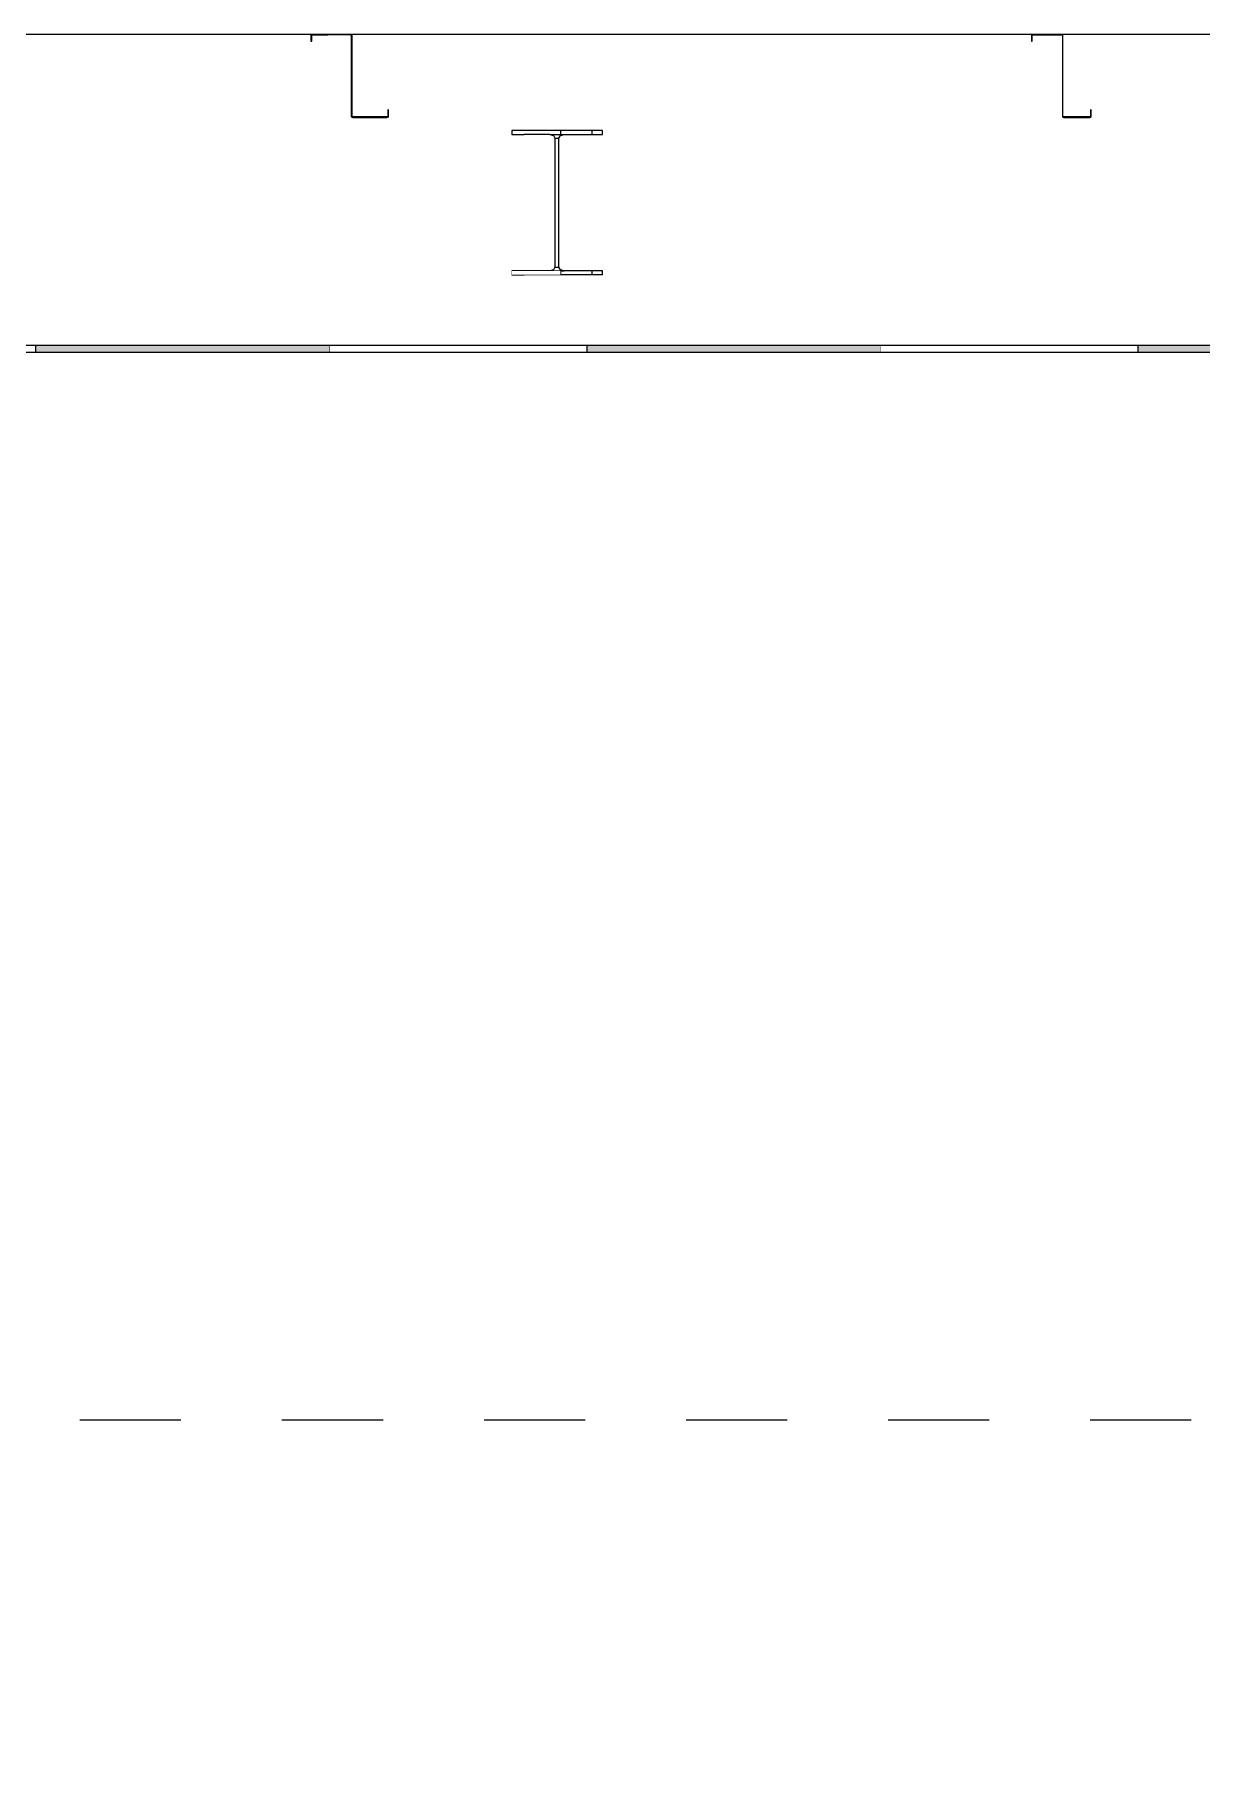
# Model space of a CAD drawing. Header units: millimetres. Extents: x -46169 to 153589, y -86316 to 18123.
# Drawn here: x 136842 to 140102, y -75782 to -70952 of the extents above; entities that cross this region are included whole.
import ezdxf

# ---------------------------------------------------------------- set-up
doc = ezdxf.new("R2010")
doc.units = ezdxf.units.MM
doc.header["$MEASUREMENT"] = 0
doc.linetypes.add('Dashed', pattern=[2822.222233, 1411.111116, -1411.111116])
doc.linetypes.add('Wipeout_Contour', pattern=[1000, 0, -1000])
doc.layers.add('0_Pen_No__105', color=7, linetype='Continuous', lineweight=15, true_color=0xa6a6a6)
doc.layers.add('New_A-20-M_Ceiling_Pen_No__107', color=7, linetype='Continuous', lineweight=15, true_color=0xa6a6a6)
for name, color, linetype in [('A-25-M_Wall_Int', 7, 'Continuous'), ('New_A-20-M_Ceiling', 7, 'Continuous'), ('New_A-25-M_Wall_Int', 7, 'Continuous')]:
    doc.layers.add(name, color=color, linetype=linetype)
for name, color, linetype, lineweight in [('New_A-20-M_Ceiling_Pen_No__1', 7, 'Continuous', 13), ('New_A-20-M_Ceiling_Pen_No__89', 8, 'Continuous', 20), ('New_A-25-M_Wall_Int_Pen_No__87', 8, 'Continuous', 20)]:
    doc.layers.add(name, color=color, linetype=linetype, lineweight=lineweight)

# ---------------------------------------------------------------- blocks, each defined once
blk = doc.blocks.new('Section Elem_53_2', base_point=(96051.2, -82919.8))
at = {"color": 254, "linetype": 'Wipeout_Contour', "lineweight": 0, "ltscale": 784146.538649}
blk.add_wipeout([(136842.5, -82919.8), (137114.3, -82919.8), (137114.3, -71839.8), (136845.3, -71839.8), (136842.5, -71839.8)], dxfattribs=at).dxf.layer = 'New_A-25-M_Wall_Int'
at = {"color": 254, "linetype": 'Wipeout_Contour', "lineweight": 0, "ltscale": 772403.873728}
blk.add_wipeout([(137114.3, -70951.7), (136842.5, -70951.7), (136842.5, -71819.8), (136845.3, -71819.8), (137114.3, -71819.8)], dxfattribs=at).dxf.layer = 'New_A-25-M_Wall_Int'
at = {"layer": 'New_A-25-M_Wall_Int_Pen_No__87', "linetype": 'Continuous'}
blk.add_line((136842.5, -70951.7), (136572.1, -70951.7), dxfattribs=at)
at = {"color": 254, "linetype": 'Wipeout_Contour', "lineweight": 0, "ltscale": 618823.074807}
blk.add_wipeout([(137387.4, -70951.7), (137114.3, -70951.7), (137114.3, -71819.8), (137387.4, -71819.8)], dxfattribs=at).dxf.layer = 'New_A-25-M_Wall_Int'
at = {"layer": 'New_A-25-M_Wall_Int_Pen_No__87', "linetype": 'Continuous'}
blk.add_line((137114.3, -70951.7), (136842.5, -70951.7), dxfattribs=at)
at = {"color": 254, "linetype": 'Wipeout_Contour', "lineweight": 0, "ltscale": 630539.201877}
blk.add_wipeout([(137114.3, -82919.8), (137387.4, -82919.8), (137387.4, -71839.8), (137114.3, -71839.8)], dxfattribs=at).dxf.layer = 'New_A-25-M_Wall_Int'
at = {"color": 254, "linetype": 'Wipeout_Contour', "lineweight": 0, "ltscale": 631492.107608}
blk.add_wipeout([(137387.4, -71839.8), (137387.4, -82919.8), (137661.3, -82919.8), (137661.3, -71839.8)], dxfattribs=at).dxf.layer = 'New_A-25-M_Wall_Int'
at = {"color": 254, "linetype": 'Wipeout_Contour', "lineweight": 0, "ltscale": 1703621.655569502}
blk.add_wipeout([(137615.8, -70951.7), (137387.4, -70951.7), (137387.4, -71819.8), (137661.3, -71819.8), (137661.3, -70952.3), (137619.2, -70952.3), (137617.5, -70952.7), (137616.8, -70953.8), (137616.8, -70969.8), (137614.5, -70969.8), (137614.5, -70953.8)], dxfattribs=at).dxf.layer = 'New_A-25-M_Wall_Int'
at = {"layer": 'New_A-25-M_Wall_Int_Pen_No__87', "linetype": 'Continuous'}
blk.add_line((137387.4, -70951.7), (137114.3, -70951.7), dxfattribs=at)
at = {"color": 254, "linetype": 'Wipeout_Contour', "lineweight": 0, "ltscale": 619336.878796}
blk.add_wipeout([(137616.8, -70953.8), (137614.5, -70953.8), (137614.5, -70969.8), (137616.8, -70969.8)], dxfattribs=at).dxf.layer = 'New_A-25-M_Wall_Int'
at = {"color": 254, "linetype": 'Wipeout_Contour', "lineweight": 0, "ltscale": 1083877.178396595}
blk.add_wipeout([(137614.5, -70953.8), (137616.8, -70953.8), (137617.5, -70952.7), (137619.2, -70952.3), (137649.9, -70952.3), (137650.3, -70951.7), (137615.8, -70951.7)], dxfattribs=at).dxf.layer = 'New_A-25-M_Wall_Int'
at = {"layer": 'New_A-25-M_Wall_Int_Pen_No__87', "linetype": 'Continuous'}
for p, q in [((137615.8, -70951.7), (137387.4, -70951.7)), ((137615.8, -70951.7), (137614.5, -70953.8)), ((137614.5, -70953.8), (137614.5, -70969.8)), ((137614.5, -70953.8), (137616.8, -70953.8)), ((137616.8, -70953.8), (137617.5, -70952.7)), ((137616.8, -70969.8), (137616.8, -70953.8)), ((137617.5, -70952.7), (137619.2, -70952.3)), ((137614.5, -70969.8), (137616.8, -70969.8))]:
    blk.add_line(p, q, dxfattribs=at)
at = {"color": 254, "linetype": 'Wipeout_Contour', "lineweight": 0, "ltscale": 3721942.566360663}
blk.add_wipeout([(137661.3, -71819.8), (137737.2, -71819.8), (137935.6, -71819.8), (137935.6, -70951.7), (137728, -70951.7), (137729.3, -70953.8), (137729.3, -71179.8), (137730, -71180.8), (137731.6, -71181.3), (137826.5, -71181.3), (137828.1, -71180.8), (137828.8, -71179.8), (137828.8, -71161.8), (137831, -71161.8), (137831, -71179.8), (137829.7, -71181.9), (137826.5, -71182.8), (137731.6, -71182.8), (137728.4, -71181.9), (137727.1, -71179.8), (137727.1, -70953.8), (137726.4, -70952.7), (137724.8, -70952.3), (137661.3, -70952.3)], dxfattribs=at).dxf.layer = 'New_A-25-M_Wall_Int'
at = {"color": 254, "linetype": 'Wipeout_Contour', "lineweight": 0, "ltscale": 774507.097811}
blk.add_wipeout([(137649.9, -70952.3), (137724.8, -70952.3), (137728.4, -70952.3), (137728, -70951.7), (137650.3, -70951.7)], dxfattribs=at).dxf.layer = 'New_A-25-M_Wall_Int'
at = {"color": 254, "linetype": 'Wipeout_Contour', "lineweight": 0, "ltscale": 775501.275467}
blk.add_wipeout([(137826.5, -71181.3), (137761, -71181.3), (137761.4, -71181.9), (137829.7, -71181.9), (137830.1, -71181.3)], dxfattribs=at).dxf.layer = 'New_A-25-M_Wall_Int'
at = {"color": 254, "linetype": 'Wipeout_Contour', "lineweight": 0, "ltscale": 787793.974247}
blk.add_wipeout([(137661.3, -82919.8), (137935.6, -82919.8), (137935.6, -71839.8), (137737.2, -71839.8), (137661.3, -71839.8)], dxfattribs=at).dxf.layer = 'New_A-25-M_Wall_Int'
at = {"layer": 'New_A-25-M_Wall_Int_Pen_No__87', "linetype": 'Continuous'}
for p, q in [((137650.3, -70951.7), (137615.8, -70951.7)), ((137619.2, -70952.3), (137661.3, -70952.3)), ((137649.9, -70952.3), (137650.3, -70951.7)), ((137659.6, -70951.7), (137650.3, -70951.7))]:
    blk.add_line(p, q, dxfattribs=at)
at = {"color": 254, "linetype": 'Wipeout_Contour', "lineweight": 0, "ltscale": 619720.290915}
blk.add_wipeout([(137726.4, -70952.7), (137727.1, -70953.8), (137729.3, -70953.8), (137728.7, -70952.7)], dxfattribs=at).dxf.layer = 'New_A-25-M_Wall_Int'
at = {"color": 254, "linetype": 'Wipeout_Contour', "lineweight": 0, "ltscale": 2021850.69982368}
blk.add_wipeout([(138210, -70951.7), (137935.6, -70951.7), (137935.6, -71819.8), (138089.8, -71819.8), (138210, -71819.8), (138210, -71622.4), (138175.4, -71622.4), (138175.4, -71611.5), (138210, -71611.5), (138210, -71230.7), (138175.4, -71230.7), (138175.4, -71219.8), (138210, -71219.8)], dxfattribs=at).dxf.layer = 'New_A-25-M_Wall_Int'
at = {"color": 254, "linetype": 'Wipeout_Contour', "lineweight": 0, "ltscale": 620381.027451}
blk.add_wipeout([(137829.7, -71181.9), (137761.4, -71181.9), (137764.6, -71182.8), (137826.5, -71182.8)], dxfattribs=at).dxf.layer = 'New_A-25-M_Wall_Int'
at = {"layer": 'New_A-25-M_Wall_Int_Pen_No__87', "linetype": 'Continuous'}
for p, q in [((138175.4, -71219.8), (138175.4, -71230.7)), ((138175.4, -71611.5), (138175.4, -71622.4))]:
    blk.add_line(p, q, dxfattribs=at)
at = {"color": 254, "linetype": 'Wipeout_Contour', "lineweight": 0, "ltscale": 619715.771278}
blk.add_wipeout([(137728.4, -70952.3), (137724.8, -70952.3), (137726.4, -70952.7), (137728.7, -70952.7)], dxfattribs=at).dxf.layer = 'New_A-25-M_Wall_Int'
at = {"color": 254, "linetype": 'Wipeout_Contour', "lineweight": 0, "ltscale": 620206.727729}
blk.add_wipeout([(137728.4, -71181.9), (137731.6, -71182.8), (137764.6, -71182.8), (137761.4, -71181.9)], dxfattribs=at).dxf.layer = 'New_A-25-M_Wall_Int'
at = {"color": 254, "linetype": 'Wipeout_Contour', "lineweight": 0, "ltscale": 620496.330653}
blk.add_wipeout([(137828.1, -71180.8), (137826.5, -71181.3), (137830.1, -71181.3), (137830.3, -71180.8)], dxfattribs=at).dxf.layer = 'New_A-25-M_Wall_Int'
at = {"color": 254, "linetype": 'Wipeout_Contour', "lineweight": 0, "ltscale": 1245008.057127952}
blk.add_wipeout([(138295.9, -71240.9), (138291.6, -71233.6), (138281.3, -71230.7), (138210, -71230.7), (138210, -71611.5), (138281.3, -71611.5), (138291.6, -71608.5), (138295.9, -71601.3)], dxfattribs=at).dxf.layer = 'New_A-25-M_Wall_Int'
at = {"color": 254, "linetype": 'Wipeout_Contour', "lineweight": 0, "ltscale": 789063.370084}
blk.add_wipeout([(137935.6, -82919.8), (138210, -82919.8), (138210, -71839.8), (138089.8, -71839.8), (137935.6, -71839.8)], dxfattribs=at).dxf.layer = 'New_A-25-M_Wall_Int'
at = {"color": 254, "linetype": 'Wipeout_Contour', "lineweight": 0, "ltscale": 2490922.22819334}
blk.add_wipeout([(138428.7, -71622.4), (138210, -71622.4), (138210, -71819.8), (138484, -71819.8), (138484, -70951.7), (138210, -70951.7), (138210, -71219.8), (138428.7, -71219.8), (138428.7, -71230.7), (138321.6, -71230.7), (138311.2, -71233.6), (138307, -71240.9), (138307, -71601.3), (138311.2, -71608.5), (138321.6, -71611.5), (138428.7, -71611.5)], dxfattribs=at).dxf.layer = 'New_A-25-M_Wall_Int'
at = {"color": 254, "linetype": 'Wipeout_Contour', "lineweight": 0, "ltscale": 1085308.217840858}
blk.add_wipeout([(137727.1, -71179.8), (137728.4, -71181.9), (137761.4, -71181.9), (137761, -71181.3), (137731.6, -71181.3), (137730, -71180.8), (137729.3, -71179.8)], dxfattribs=at).dxf.layer = 'New_A-25-M_Wall_Int'
at = {"color": 254, "linetype": 'Wipeout_Contour', "lineweight": 0, "ltscale": 620498.09815}
blk.add_wipeout([(137828.8, -71179.8), (137828.1, -71180.8), (137830.3, -71180.8), (137831, -71179.8)], dxfattribs=at).dxf.layer = 'New_A-25-M_Wall_Int'
at = {"layer": 'New_A-25-M_Wall_Int_Pen_No__87', "linetype": 'Continuous'}
for p, q in [((138210, -70951.7), (137935.6, -70951.7)), ((137761.4, -71181.9), (137761, -71181.3)), ((137764.6, -71182.8), (137761.4, -71181.9)), ((138210, -71219.8), (138175.4, -71219.8)), ((138175.4, -71230.7), (138210, -71230.7)), ((138210, -71611.5), (138175.4, -71611.5)), ((138175.4, -71622.4), (138210, -71622.4))]:
    blk.add_line(p, q, dxfattribs=at)
at = {"color": 254, "linetype": 'Wipeout_Contour', "lineweight": 0, "ltscale": 619929.703066}
blk.add_wipeout([(137727.1, -71179.8), (137729.3, -71179.8), (137729.3, -70953.8), (137727.1, -70953.8)], dxfattribs=at).dxf.layer = 'New_A-25-M_Wall_Int'
at = {"color": 254, "linetype": 'Wipeout_Contour', "lineweight": 0, "ltscale": 620481.783763}
blk.add_wipeout([(137828.8, -71161.8), (137828.8, -71179.8), (137831, -71179.8), (137831, -71161.8)], dxfattribs=at).dxf.layer = 'New_A-25-M_Wall_Int'
at = {"color": 254, "linetype": 'Wipeout_Contour', "lineweight": 0, "ltscale": 622449.575698}
blk.add_wipeout([(138399.3, -71219.8), (138311.2, -71219.8), (138311.2, -71230.7), (138399.3, -71230.7)], dxfattribs=at).dxf.layer = 'New_A-25-M_Wall_Int'
at = {"color": 254, "linetype": 'Wipeout_Contour', "lineweight": 0, "ltscale": 623168.27136}
blk.add_wipeout([(138399.3, -71611.5), (138311.2, -71611.5), (138311.2, -71622.4), (138399.3, -71622.4)], dxfattribs=at).dxf.layer = 'New_A-25-M_Wall_Int'
at = {"color": 254, "linetype": 'Wipeout_Contour', "lineweight": 0, "ltscale": 634361.548136}
blk.add_wipeout([(138210, -71839.8), (138210, -82919.8), (138484, -82919.8), (138484, -71839.8)], dxfattribs=at).dxf.layer = 'New_A-25-M_Wall_Int'
at = {"layer": 'New_A-25-M_Wall_Int_Pen_No__87', "linetype": 'Continuous'}
for p, q in [((137728, -70951.7), (137659.6, -70951.7)), ((137724.8, -70952.3), (137661.3, -70952.3)), ((137724.8, -70952.3), (137726.4, -70952.7)), ((137724.8, -70952.3), (137728.4, -70952.3)), ((137726.4, -70952.7), (137727.1, -70953.8)), ((137727.1, -70953.8), (137727.1, -71179.8)), ((137727.1, -70953.8), (137729.3, -70953.8)), ((137935.6, -70951.7), (137728, -70951.7)), ((137729.3, -70953.8), (137728, -70951.7)), ((137729.3, -71179.8), (137729.3, -70953.8)), ((137727.1, -71179.8), (137728.4, -71181.9)), ((137727.1, -71179.8), (137729.3, -71179.8)), ((137728.4, -71181.9), (137731.6, -71182.8)), ((137730, -71180.8), (137729.3, -71179.8)), ((137731.6, -71181.3), (137730, -71180.8)), ((137826.5, -71181.3), (137731.6, -71181.3)), ((137731.6, -71182.8), (137826.5, -71182.8)), ((137828.1, -71180.8), (137826.5, -71181.3)), ((137826.5, -71181.3), (137830.1, -71181.3)), ((137826.5, -71182.8), (137829.7, -71181.9)), ((137828.8, -71179.8), (137828.1, -71180.8)), ((137828.8, -71161.8), (137828.8, -71179.8)), ((137831, -71161.8), (137828.8, -71161.8)), ((137828.8, -71179.8), (137831, -71179.8)), ((137829.7, -71181.9), (137831, -71179.8)), ((137831, -71179.8), (137831, -71161.8))]:
    blk.add_line(p, q, dxfattribs=at)
at = {"color": 254, "linetype": 'Wipeout_Contour', "lineweight": 0, "ltscale": 777835.585934}
blk.add_wipeout([(138286.8, -71232.2), (138291.6, -71233.6), (138311.2, -71233.6), (138321.6, -71230.7), (138292.2, -71230.7)], dxfattribs=at).dxf.layer = 'New_A-25-M_Wall_Int'
at = {"color": 254, "linetype": 'Wipeout_Contour', "lineweight": 0, "ltscale": 622658.479505}
blk.add_wipeout([(138428.7, -71219.8), (138399.3, -71219.8), (138399.3, -71230.7), (138428.7, -71230.7)], dxfattribs=at).dxf.layer = 'New_A-25-M_Wall_Int'
at = {"color": 254, "linetype": 'Wipeout_Contour', "lineweight": 0, "ltscale": 623376.934279}
blk.add_wipeout([(138428.7, -71611.5), (138399.3, -71611.5), (138399.3, -71622.4), (138428.7, -71622.4)], dxfattribs=at).dxf.layer = 'New_A-25-M_Wall_Int'
at = {"color": 254, "linetype": 'Wipeout_Contour', "lineweight": 0, "ltscale": 635317.293004}
blk.add_wipeout([(138484, -82919.8), (138757.5, -82919.8), (138757.5, -71839.8), (138484, -71839.8)], dxfattribs=at).dxf.layer = 'New_A-25-M_Wall_Int'
at = {"layer": 'New_A-25-M_Wall_Int_Pen_No__87', "linetype": 'Continuous'}
for p, q in [((138399.3, -71219.8), (138399.3, -71230.7)), ((138428.7, -71230.7), (138428.7, -71219.8)), ((138399.3, -71611.5), (138399.3, -71622.4)), ((138428.7, -71622.4), (138428.7, -71611.5))]:
    blk.add_line(p, q, dxfattribs=at)
at = {"color": 254, "linetype": 'Wipeout_Contour', "lineweight": 0, "ltscale": 623689.516231}
blk.add_wipeout([(138757.5, -70951.7), (138484, -70951.7), (138484, -71819.8), (138757.5, -71819.8)], dxfattribs=at).dxf.layer = 'New_A-25-M_Wall_Int'
at = {"color": 254, "linetype": 'Wipeout_Contour', "lineweight": 0, "ltscale": 622280.118873}
blk.add_wipeout([(138311.2, -71233.6), (138291.6, -71233.6), (138295.9, -71240.9), (138307, -71240.9)], dxfattribs=at).dxf.layer = 'New_A-25-M_Wall_Int'
at = {"layer": 'New_A-25-M_Wall_Int_Pen_No__87', "linetype": 'Continuous'}
blk.add_line((138484, -70951.7), (138210, -70951.7), dxfattribs=at)
at = {"color": 254, "linetype": 'Wipeout_Contour', "lineweight": 0, "ltscale": 622617.459747}
blk.add_wipeout([(138307, -71240.9), (138295.9, -71240.9), (138295.9, -71601.3), (138307, -71601.3)], dxfattribs=at).dxf.layer = 'New_A-25-M_Wall_Int'
at = {"color": 254, "linetype": 'Wipeout_Contour', "lineweight": 0, "ltscale": 636270.511091}
blk.add_wipeout([(138757.5, -82919.8), (139029.8, -82919.8), (139029.8, -71839.8), (138757.5, -71839.8)], dxfattribs=at).dxf.layer = 'New_A-25-M_Wall_Int'
at = {"layer": 'New_A-25-M_Wall_Int_Pen_No__87', "linetype": 'Continuous'}
blk.add_line((138321.6, -71230.7), (138428.7, -71230.7), dxfattribs=at)
at = {"color": 254, "linetype": 'Wipeout_Contour', "lineweight": 0, "ltscale": 624660.200635}
blk.add_wipeout([(139029.8, -70951.7), (138757.5, -70951.7), (138757.5, -71819.8), (139029.8, -71819.8)], dxfattribs=at).dxf.layer = 'New_A-25-M_Wall_Int'
at = {"color": 254, "linetype": 'Wipeout_Contour', "lineweight": 0, "ltscale": 466662.358293}
blk.add_wipeout([(138292.2, -71230.7), (138281.3, -71230.7), (138286.8, -71232.2)], dxfattribs=at).dxf.layer = 'New_A-25-M_Wall_Int'
at = {"color": 254, "linetype": 'Wipeout_Contour', "lineweight": 0, "ltscale": 622954.82586}
blk.add_wipeout([(138295.9, -71601.3), (138291.6, -71608.5), (138311.2, -71608.5), (138307, -71601.3)], dxfattribs=at).dxf.layer = 'New_A-25-M_Wall_Int'
at = {"layer": 'New_A-25-M_Wall_Int_Pen_No__87', "linetype": 'Continuous'}
for p, q in [((138757.5, -70951.7), (138484, -70951.7)), ((138428.7, -71219.8), (138210, -71219.8)), ((138281.3, -71230.7), (138210, -71230.7)), ((138281.3, -71230.7), (138291.6, -71233.6)), ((138281.3, -71230.7), (138292.2, -71230.7)), ((138292.2, -71230.7), (138286.8, -71232.2)), ((138291.6, -71233.6), (138295.9, -71240.9)), ((138292.2, -71230.7), (138321.6, -71230.7)), ((138295.9, -71240.9), (138307, -71240.9)), ((138307, -71240.9), (138311.2, -71233.6)), ((138311.2, -71219.8), (138311.2, -71230.7)), ((138311.2, -71233.6), (138321.6, -71230.7))]:
    blk.add_line(p, q, dxfattribs=at)
at = {"color": 254, "linetype": 'Wipeout_Contour', "lineweight": 0, "ltscale": 782330.599015}
blk.add_wipeout([(139029.8, -71819.8), (139276.7, -71819.8), (139300.8, -71819.8), (139300.8, -70951.7), (139029.8, -70951.7)], dxfattribs=at).dxf.layer = 'New_A-25-M_Wall_Int'
at = {"color": 254, "linetype": 'Wipeout_Contour', "lineweight": 0, "ltscale": 778702.276226}
blk.add_wipeout([(138286.8, -71609.9), (138292.2, -71611.5), (138321.6, -71611.5), (138311.2, -71608.5), (138291.6, -71608.5)], dxfattribs=at).dxf.layer = 'New_A-25-M_Wall_Int'
at = {"layer": 'New_A-25-M_Wall_Int_Pen_No__87', "linetype": 'Continuous'}
for p, q in [((139029.8, -70951.7), (138757.5, -70951.7)), ((138428.7, -71611.5), (138321.6, -71611.5))]:
    blk.add_line(p, q, dxfattribs=at)
at = {"color": 254, "linetype": 'Wipeout_Contour', "lineweight": 0, "ltscale": 467185.600412}
blk.add_wipeout([(138286.8, -71609.9), (138281.3, -71611.5), (138292.2, -71611.5)], dxfattribs=at).dxf.layer = 'New_A-25-M_Wall_Int'
at = {"color": 254, "linetype": 'Wipeout_Contour', "lineweight": 0, "ltscale": 793932.274221}
blk.add_wipeout([(139276.7, -71839.8), (139029.8, -71839.8), (139029.8, -82919.8), (139300.8, -82919.8), (139300.8, -71839.8)], dxfattribs=at).dxf.layer = 'New_A-25-M_Wall_Int'
at = {"layer": 'New_A-25-M_Wall_Int_Pen_No__87', "linetype": 'Continuous'}
for p, q in [((138295.9, -71240.9), (138295.9, -71601.3)), ((138307, -71601.3), (138307, -71240.9)), ((138281.3, -71611.5), (138210, -71611.5)), ((138428.7, -71622.4), (138210, -71622.4)), ((138291.6, -71608.5), (138281.3, -71611.5)), ((138281.3, -71611.5), (138292.2, -71611.5)), ((138286.8, -71609.9), (138292.2, -71611.5)), ((138295.9, -71601.3), (138291.6, -71608.5)), ((138292.2, -71611.5), (138321.6, -71611.5)), ((138295.9, -71601.3), (138307, -71601.3)), ((138311.2, -71608.5), (138307, -71601.3)), ((138321.6, -71611.5), (138311.2, -71608.5)), ((138311.2, -71611.5), (138311.2, -71622.4))]:
    blk.add_line(p, q, dxfattribs=at)
at = {"color": 254, "linetype": 'Wipeout_Contour', "lineweight": 0, "ltscale": 795096.679478}
blk.add_wipeout([(139300.8, -82919.8), (139570, -82919.8), (139570, -71839.8), (139524.3, -71839.8), (139300.8, -71839.8)], dxfattribs=at).dxf.layer = 'New_A-25-M_Wall_Int'
at = {"color": 254, "linetype": 'Wipeout_Contour', "lineweight": 0, "ltscale": 783512.215922}
blk.add_wipeout([(139570, -70951.7), (139300.8, -70951.7), (139300.8, -71819.8), (139524.3, -71819.8), (139570, -71819.8)], dxfattribs=at).dxf.layer = 'New_A-25-M_Wall_Int'
at = {"layer": 'New_A-25-M_Wall_Int_Pen_No__87', "linetype": 'Continuous'}
blk.add_line((139300.8, -70951.7), (139029.8, -70951.7), dxfattribs=at)
at = {"color": 254, "linetype": 'Wipeout_Contour', "lineweight": 0, "ltscale": 4860183.895476279}
blk.add_wipeout([(139570, -71819.8), (139629.3, -71819.8), (139837.1, -71819.8), (139837.1, -70951.7), (139714, -70951.7), (139715, -70953.8), (139715, -71179.8), (139715.6, -71180.8), (139716.8, -71181.3), (139790.5, -71181.3), (139791.7, -71180.8), (139792.2, -71179.8), (139792.2, -71161.8), (139794, -71161.8), (139794, -71179.8), (139793, -71181.9), (139790.5, -71182.8), (139716.8, -71182.8), (139714.3, -71181.9), (139713.3, -71179.8), (139713.3, -70953.8), (139712.8, -70952.7), (139711.5, -70952.3), (139630.8, -70952.3), (139629.6, -70952.7), (139629.1, -70953.8), (139629.1, -70969.8), (139627.3, -70969.8), (139627.3, -70953.8), (139628.3, -70951.7), (139570, -70951.7)], dxfattribs=at).dxf.layer = 'New_A-25-M_Wall_Int'
at = {"layer": 'New_A-25-M_Wall_Int_Pen_No__87', "linetype": 'Continuous'}
blk.add_line((139570, -70951.7), (139300.8, -70951.7), dxfattribs=at)
at = {"color": 254, "linetype": 'Wipeout_Contour', "lineweight": 0, "ltscale": 626502.71256}
blk.add_wipeout([(139627.3, -70969.8), (139629.1, -70969.8), (139629.1, -70953.8), (139627.3, -70953.8)], dxfattribs=at).dxf.layer = 'New_A-25-M_Wall_Int'
at = {"color": 254, "linetype": 'Wipeout_Contour', "lineweight": 0, "ltscale": 783380.761852}
blk.add_wipeout([(139654.4, -70952.3), (139711.5, -70952.3), (139714.3, -70952.3), (139714, -70951.7), (139654.7, -70951.7)], dxfattribs=at).dxf.layer = 'New_A-25-M_Wall_Int'
at = {"color": 254, "linetype": 'Wipeout_Contour', "lineweight": 0, "ltscale": 784264.84503}
blk.add_wipeout([(139740.4, -71181.3), (139740.7, -71181.9), (139793, -71181.9), (139793.3, -71181.3), (139790.5, -71181.3)], dxfattribs=at).dxf.layer = 'New_A-25-M_Wall_Int'
at = {"color": 254, "linetype": 'Wipeout_Contour', "lineweight": 0, "ltscale": 796128.538372}
blk.add_wipeout([(139570, -82919.8), (139837.1, -82919.8), (139837.1, -71839.8), (139629.3, -71839.8), (139570, -71839.8)], dxfattribs=at).dxf.layer = 'New_A-25-M_Wall_Int'
at = {"color": 254, "linetype": 'Wipeout_Contour', "lineweight": 0, "ltscale": 1096402.16824359}
blk.add_wipeout([(139628.3, -70951.7), (139627.3, -70953.8), (139629.1, -70953.8), (139629.6, -70952.7), (139630.8, -70952.3), (139654.4, -70952.3), (139654.7, -70951.7)], dxfattribs=at).dxf.layer = 'New_A-25-M_Wall_Int'
at = {"color": 254, "linetype": 'Wipeout_Contour', "lineweight": 0, "ltscale": 627396.975139}
blk.add_wipeout([(139793, -71181.9), (139740.7, -71181.9), (139743.1, -71182.8), (139790.5, -71182.8)], dxfattribs=at).dxf.layer = 'New_A-25-M_Wall_Int'
at = {"color": 254, "linetype": 'Wipeout_Contour', "lineweight": 0, "ltscale": 640032.305349}
blk.add_wipeout([(139837.1, -82919.8), (140101.7, -82919.8), (140101.7, -71839.8), (139837.1, -71839.8)], dxfattribs=at).dxf.layer = 'New_A-25-M_Wall_Int'
at = {"layer": 'New_A-25-M_Wall_Int_Pen_No__87', "linetype": 'Continuous'}
for p, q in [((139628.3, -70951.7), (139570, -70951.7)), ((139628.3, -70951.7), (139627.3, -70953.8)), ((139627.3, -70953.8), (139627.3, -70969.8)), ((139627.3, -70953.8), (139629.1, -70953.8)), ((139654.7, -70951.7), (139628.3, -70951.7)), ((139629.1, -70953.8), (139629.6, -70952.7)), ((139629.1, -70969.8), (139629.1, -70953.8)), ((139629.6, -70952.7), (139630.8, -70952.3)), ((139654.4, -70952.3), (139654.7, -70951.7)), ((139627.3, -70969.8), (139629.1, -70969.8))]:
    blk.add_line(p, q, dxfattribs=at)
at = {"color": 254, "linetype": 'Wipeout_Contour', "lineweight": 0, "ltscale": 628490.414554}
blk.add_wipeout([(140101.7, -70951.7), (139837.1, -70951.7), (139837.1, -71819.8), (140101.7, -71819.8)], dxfattribs=at).dxf.layer = 'New_A-25-M_Wall_Int'
at = {"color": 254, "linetype": 'Wipeout_Contour', "lineweight": 0, "ltscale": 627261.224263}
blk.add_wipeout([(139714.3, -71181.9), (139716.8, -71182.8), (139743.1, -71182.8), (139740.7, -71181.9)], dxfattribs=at).dxf.layer = 'New_A-25-M_Wall_Int'
at = {"color": 254, "linetype": 'Wipeout_Contour', "lineweight": 0, "ltscale": 627484.977277}
blk.add_wipeout([(139790.5, -71181.3), (139793.3, -71181.3), (139793.5, -71180.8), (139791.7, -71180.8)], dxfattribs=at).dxf.layer = 'New_A-25-M_Wall_Int'
at = {"layer": 'New_A-25-M_Wall_Int_Pen_No__87', "linetype": 'Continuous'}
for p, q in [((140101.7, -70951.7), (139837.1, -70951.7)), ((140363.4, -70951.7), (140101.7, -70951.7))]:
    blk.add_line(p, q, dxfattribs=at)
at = {"color": 254, "linetype": 'Wipeout_Contour', "lineweight": 0, "ltscale": 1097663.859238197}
blk.add_wipeout([(139715, -71179.8), (139713.3, -71179.8), (139714.3, -71181.9), (139740.7, -71181.9), (139740.4, -71181.3), (139716.8, -71181.3), (139715.6, -71180.8)], dxfattribs=at).dxf.layer = 'New_A-25-M_Wall_Int'
at = {"color": 254, "linetype": 'Wipeout_Contour', "lineweight": 0, "ltscale": 627486.132762}
blk.add_wipeout([(139791.7, -71180.8), (139793.5, -71180.8), (139794, -71179.8), (139792.2, -71179.8)], dxfattribs=at).dxf.layer = 'New_A-25-M_Wall_Int'
at = {"layer": 'New_A-25-M_Wall_Int_Pen_No__87', "linetype": 'Continuous'}
for p, q in [((139740.7, -71181.9), (139740.4, -71181.3)), ((139743.1, -71182.8), (139740.7, -71181.9))]:
    blk.add_line(p, q, dxfattribs=at)
at = {"color": 254, "linetype": 'Wipeout_Contour', "lineweight": 0, "ltscale": 626999.73987}
blk.add_wipeout([(139713.3, -70953.8), (139713.3, -71179.8), (139715, -71179.8), (139715, -70953.8)], dxfattribs=at).dxf.layer = 'New_A-25-M_Wall_Int'
at = {"color": 254, "linetype": 'Wipeout_Contour', "lineweight": 0, "ltscale": 627469.753047}
blk.add_wipeout([(139792.2, -71179.8), (139794, -71179.8), (139794, -71161.8), (139792.2, -71161.8)], dxfattribs=at).dxf.layer = 'New_A-25-M_Wall_Int'
at = {"layer": 'New_A-25-M_Wall_Int_Pen_No__87', "linetype": 'Continuous'}
for p, q in [((139713.3, -71179.8), (139714.3, -71181.9)), ((139713.3, -71179.8), (139715, -71179.8)), ((139714.3, -71181.9), (139716.8, -71182.8)), ((139715.6, -71180.8), (139715, -71179.8)), ((139716.8, -71181.3), (139715.6, -71180.8)), ((139790.5, -71181.3), (139716.8, -71181.3)), ((139716.8, -71182.8), (139790.5, -71182.8)), ((139791.7, -71180.8), (139790.5, -71181.3)), ((139790.5, -71181.3), (139793.3, -71181.3)), ((139790.5, -71182.8), (139793, -71181.9)), ((139792.2, -71179.8), (139791.7, -71180.8)), ((139792.2, -71161.8), (139792.2, -71179.8)), ((139794, -71161.8), (139792.2, -71161.8)), ((139792.2, -71179.8), (139794, -71179.8)), ((139793, -71181.9), (139794, -71179.8)), ((139794, -71179.8), (139794, -71161.8))]:
    blk.add_line(p, q, dxfattribs=at)
at = {"color": 254, "linetype": 'Wipeout_Contour', "lineweight": 0, "ltscale": 626792.936017}
blk.add_wipeout([(139712.8, -70952.7), (139713.3, -70953.8), (139715, -70953.8), (139714.5, -70952.7)], dxfattribs=at).dxf.layer = 'New_A-25-M_Wall_Int'
at = {"color": 254, "linetype": 'Wipeout_Contour', "lineweight": 0, "ltscale": 626789.059505}
blk.add_wipeout([(139714.3, -70952.3), (139711.5, -70952.3), (139712.8, -70952.7), (139714.5, -70952.7)], dxfattribs=at).dxf.layer = 'New_A-25-M_Wall_Int'
at = {"layer": 'New_A-25-M_Wall_Int_Pen_No__87', "linetype": 'Continuous'}
for p, q in [((139630.8, -70952.3), (139711.5, -70952.3)), ((139714, -70951.7), (139654.7, -70951.7)), ((139711.5, -70952.3), (139712.8, -70952.7)), ((139711.5, -70952.3), (139714.3, -70952.3)), ((139712.8, -70952.7), (139713.3, -70953.8)), ((139713.3, -70953.8), (139713.3, -71179.8)), ((139713.3, -70953.8), (139715, -70953.8)), ((139837.1, -70951.7), (139714, -70951.7)), ((139715, -70953.8), (139714, -70951.7)), ((139715, -71179.8), (139715, -70953.8))]:
    blk.add_line(p, q, dxfattribs=at)
blk = doc.blocks.new('Section Elem_63_2', base_point=(96051.2, -82919.8))
at = {"layer": 'New_A-20-M_Ceiling_Pen_No__1', "linetype": 'Continuous'}
blk.add_line((137666.4, -71819.8), (137666.4, -71839.8), dxfattribs=at)
at = {"color": 254, "linetype": 'Wipeout_Contour', "lineweight": 0, "ltscale": 616934.316422}
blk.add_wipeout([(136126.9, -71839.8), (136845.3, -71839.8), (136845.3, -71819.8), (136126.9, -71819.8)], dxfattribs=at).dxf.layer = 'New_A-20-M_Ceiling'
at = {"layer": 'New_A-20-M_Ceiling_Pen_No__107', "linetype": 'Continuous'}
blk.add_hatch(color=256, dxfattribs=at).paths.add_polyline_path([(137666.4, -71839.8), (137666.4, -71819.8), (136845.3, -71819.8), (136845.3, -71839.8)])
at = {"layer": 'New_A-20-M_Ceiling_Pen_No__1', "linetype": 'Continuous'}
for p, q in [((136845.3, -71819.8), (136845.3, -71839.8)), ((137666.4, -71819.8), (136845.3, -71819.8)), ((137666.4, -71839.8), (136845.3, -71839.8))]:
    blk.add_line(p, q, dxfattribs=at)
at = {"layer": 'New_A-20-M_Ceiling_Pen_No__89', "linetype": 'Continuous'}
for p, q in [((136845.3, -71819.8), (136126.9, -71819.8)), ((136845.3, -71839.8), (136126.9, -71839.8))]:
    blk.add_line(p, q, dxfattribs=at)
blk = doc.blocks.new('Section Elem_64_2', base_point=(96051.2, -82919.8))
at = {"layer": 'New_A-20-M_Ceiling_Pen_No__1', "linetype": 'Continuous'}
blk.add_line((139205.9, -71819.8), (139205.9, -71839.8), dxfattribs=at)
at = {"color": 254, "linetype": 'Wipeout_Contour', "lineweight": 0, "ltscale": 622390.342395}
blk.add_wipeout([(138384.8, -71819.8), (137666.4, -71819.8), (137666.4, -71839.8), (138384.8, -71839.8)], dxfattribs=at).dxf.layer = 'New_A-20-M_Ceiling'
at = {"layer": 'New_A-20-M_Ceiling_Pen_No__107', "linetype": 'Continuous'}
blk.add_hatch(color=256, dxfattribs=at).paths.add_polyline_path([(139205.9, -71839.8), (139205.9, -71819.8), (138384.8, -71819.8), (138384.8, -71839.8)])
at = {"layer": 'New_A-20-M_Ceiling_Pen_No__1', "linetype": 'Continuous'}
for p, q in [((138384.8, -71819.8), (138384.8, -71839.8)), ((139205.9, -71819.8), (138384.8, -71819.8)), ((139205.9, -71839.8), (138384.8, -71839.8))]:
    blk.add_line(p, q, dxfattribs=at)
at = {"layer": 'New_A-20-M_Ceiling_Pen_No__89', "linetype": 'Continuous'}
for p, q in [((138384.8, -71819.8), (137666.4, -71819.8)), ((138384.8, -71839.8), (137666.4, -71839.8))]:
    blk.add_line(p, q, dxfattribs=at)
blk = doc.blocks.new('Section Elem_65_2', base_point=(96051.2, -82919.8))
at = {"layer": 'New_A-20-M_Ceiling_Pen_No__1', "linetype": 'Continuous'}
blk.add_line((140723.8, -71819.8), (140723.8, -71839.8), dxfattribs=at)
at = {"color": 254, "linetype": 'Wipeout_Contour', "lineweight": 0, "ltscale": 627859.354041}
blk.add_wipeout([(139924.3, -71819.8), (139205.9, -71819.8), (139205.9, -71839.8), (139924.3, -71839.8)], dxfattribs=at).dxf.layer = 'New_A-20-M_Ceiling'
at = {"layer": 'New_A-20-M_Ceiling_Pen_No__107', "linetype": 'Continuous'}
blk.add_hatch(color=256, dxfattribs=at).paths.add_polyline_path([(140723.8, -71839.8), (140723.8, -71819.8), (139924.3, -71819.8), (139924.3, -71839.8)])
at = {"layer": 'New_A-20-M_Ceiling_Pen_No__1', "linetype": 'Continuous'}
for p, q in [((139924.3, -71819.8), (139924.3, -71839.8)), ((140723.8, -71819.8), (139924.3, -71819.8)), ((140723.8, -71839.8), (139924.3, -71839.8))]:
    blk.add_line(p, q, dxfattribs=at)
at = {"layer": 'New_A-20-M_Ceiling_Pen_No__89', "linetype": 'Continuous'}
for p, q in [((139924.3, -71819.8), (139205.9, -71819.8)), ((139924.3, -71839.8), (139205.9, -71839.8))]:
    blk.add_line(p, q, dxfattribs=at)
blk = doc.blocks.new('Section Elem_78_2', base_point=(96051.2, -82919.8))
at = {"color": 254, "linetype": 'Wipeout_Contour', "lineweight": 0, "ltscale": 622770.564463}
blk.add_wipeout([(138175.4, -71622.4), (138311.2, -71622.4), (138311.2, -71611.5), (138175.4, -71611.5)], dxfattribs=at).dxf.layer = 'A-25-M_Wall_Int'
blk = doc.blocks.new('A05 Atria Section & Elevation A_STORY_MARKER', base_point=(96051.2, -82919.8))
at = {"layer": '0_Pen_No__105', "linetype": 'Dashed', "ltscale": 0.2}
blk.add_line((131889.1, -74819.8), (146449.3, -74819.8), dxfattribs=at)

msp = doc.modelspace()

# ---------------------------------------------------------------- block references
at = {"layer": 'New_A-25-M_Wall_Int'}
msp.add_blockref('Section Elem_53_2', (96051.2, -82919.8), dxfattribs=at)

# ---------------------------------------------------------------- next in the draw order: block references
at = {"layer": 'A-25-M_Wall_Int'}
msp.add_blockref('Section Elem_78_2', (96051.2, -82919.8), dxfattribs=at)
at = {"layer": 'New_A-20-M_Ceiling'}
msp.add_blockref('Section Elem_63_2', (96051.2, -82919.8), dxfattribs=at)

# ---------------------------------------------------------------- next in the draw order: block references
msp.add_blockref('Section Elem_64_2', (96051.2, -82919.8), dxfattribs=at)

# ---------------------------------------------------------------- next in the draw order: block references
msp.add_blockref('Section Elem_65_2', (96051.2, -82919.8), dxfattribs=at)

# ---------------------------------------------------------------- next in the draw order: block references
at = {"linetype": 'Continuous', "lineweight": 0}
msp.add_blockref('A05 Atria Section & Elevation A_STORY_MARKER', (96051.2, -82919.8), dxfattribs=at)

doc.saveas('drawing.dxf')
